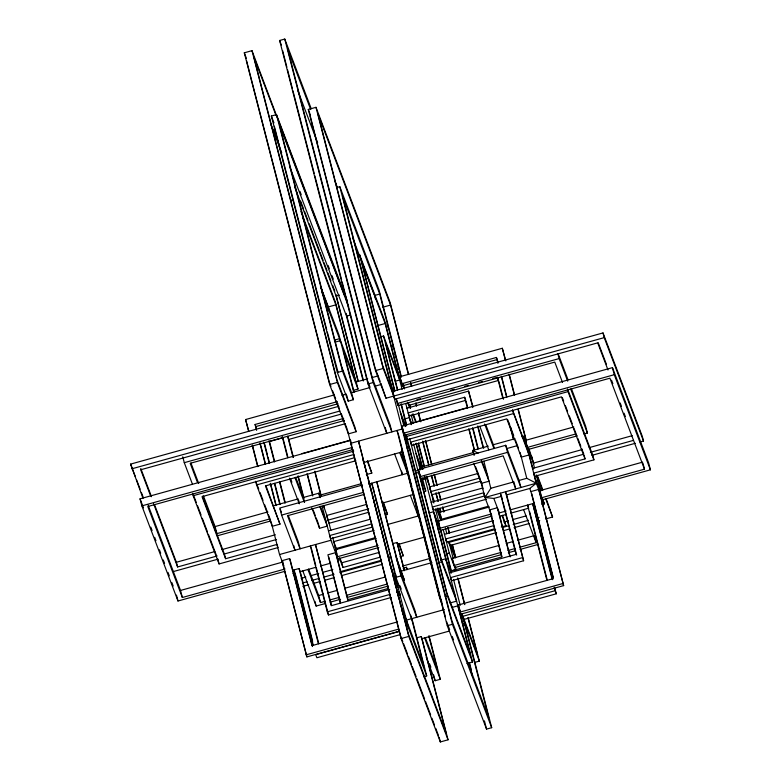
<?xml version="1.0" encoding="UTF-8"?>
<svg xmlns="http://www.w3.org/2000/svg" width="781" height="781" viewBox="0 0 781 781"><rect width="100%" height="100%" fill="white"/><g stroke="black" fill="none" stroke-linecap="round" stroke-linejoin="round"><path stroke-width="1.17" d="M421.018 478.655L503.179 455.84L515.743 488.926L513.927 481.867L490.819 488.281L484.933 497.477L490.429 511.955L501.939 556.658M522.87 438.209L524.178 436.169L527.556 447.357L575.617 434.021M522.421 557.654L450.539 577.618L451.711 580.713L523.602 560.758L505.473 491.776L506.654 494.881L529.762 488.467L536.283 483.224L533.687 473.149L585.037 458.896L584.129 455.362M385.248 427.422L386.761 433.309L368.017 383.969L279.627 40.475L284.762 39.05L311.189 108.608M276.015 115.422L253.991 57.443L336.933 379.761L354.886 427.031L356.097 431.737L348.394 433.875L329.66 384.545L244.297 52.805L251.99 50.667L344.304 294.818M341.834 367.109L351.548 392.667L353.363 399.726L348.228 401.151L337.343 372.498L271.349 116.047L276.484 114.622L347.096 300.509M639.971 441.997L643.495 441.021L604.221 337.636L385.99 398.232L375.495 370.604L308.29 109.457L315.993 107.319L390.11 302.432L408.658 374.509M290.659 200.346L292.865 199.741M336.728 187.557L339.813 186.698L379.078 290.083L401.483 377.135M357.395 255.328L359.592 254.713L384.73 320.884L398.046 372.644M294.652 186.913L336.113 296.048L339.413 295.13M355.54 381.304L335.859 304.844L328.157 306.982L320.444 286.686M400.907 376.393L379.722 294.046L374.587 295.472L375.495 298.996M289.468 166.021L346.5 316.149L350.61 315.007M382.836 307.206L390.539 305.068L408.395 374.47M377.448 325.657L385.15 323.519L402.108 389.397M334.405 340.135L339.54 338.71L340.448 342.234M335.342 342.058L340.477 340.633L356.185 381.987L358.001 389.045L353.891 390.178M380.249 336.914L383.549 335.996L398.466 375.28M337.343 372.498L342.478 371.073L353.363 399.726M375.495 370.604L383.198 368.466L394.874 399.189L597.699 342.869L607.999 369.989M329.66 384.545L337.353 382.407L356.097 431.737M356.185 381.987L367.695 378.785M372.293 377.506L378.053 375.915M368.017 383.969L373.152 382.544L391.896 431.883L390.08 424.825L372.517 378.59L287.759 49.213L310.672 109.516M248.602 431.317L245.576 419.553L334.268 394.932M505.824 360.92L502.31 348.267L399.618 376.784L402.215 385.902L497.214 359.524L497.819 361.876M342.01 395.313L346.413 394.093M351.548 392.667L369.96 387.552M374.568 386.283L381.47 384.359M395.284 381.206L399.687 379.986L385.541 342.771L397.656 389.826M256.607 430.36L255.094 424.474L337.187 401.678M401.434 383.842L496.423 357.464L497.214 359.524M255.094 424.474L255.875 426.543L337.968 403.748M143.03 498.346L130.603 464.109L338.788 406.296M392.482 391.388L603.01 332.931L642.285 436.315L643.495 441.021M131.813 468.815L339.999 411.001M341.18 414.106L140.697 469.771L150.567 495.769M182.764 456.797L184.277 462.684L343.679 418.421M396.162 398.798L397.373 403.504L559.118 358.596L567.689 381.148M416.908 399.677L420.403 398.7M450.744 390.275L454.249 389.309M464.754 386.39L468.249 385.414M478.753 382.505L482.258 381.528M492.762 378.609L496.257 377.643M344.47 420.481L190.193 463.318L197.525 482.599M397.373 403.504L398.154 405.573L554.774 362.091L562.525 382.495M283.464 437.633L269.504 441.519L274.648 461.512M293.08 457.481L287.633 436.306L288.814 439.41L345.026 423.8M406.95 408.219L468.561 391.105L472.769 405.974M464.636 397.246L408.16 412.924L409.332 416.029L465.818 400.341L464.636 397.246L467.36 407.828M405.261 418.772L409.371 417.63L411.724 423.839M301.866 453.634L350.493 440.133M412.261 422.98L467.839 407.545M284.655 571.38L177.99 600.999L141.859 505.883L140.043 498.825L350.571 440.367L351.782 445.072M462.42 623.99L464.48 623.423L488.691 717.534L451.779 620.348L401.922 426.104L612.45 367.646L648.581 462.762L650.397 469.82L542.561 499.762M141.859 505.883L352.387 447.425M403.738 433.162L614.266 374.704L650.397 469.82M353.178 449.495L147.785 506.527L182.344 597.504L285.036 568.988M192.556 493.358L193.161 495.71L353.734 451.115M405.642 434.187L406.247 436.54L568.002 391.623L593.921 459.853L534.868 476.254M353.744 454.542L202.035 496.667L225.602 558.708L276.952 544.445L277.733 546.515M255.66 481.399L256.568 484.933L354.594 457.705M513.302 413.637L410.611 442.153L411.792 445.258L506.781 418.88L521.317 457.129L529.02 454.991L512.395 410.103M355.882 460.751L265.442 485.889L279.979 524.149L272.276 526.287L256.568 484.933M407.038 448.255L409.234 447.64L447.376 595.864L472.515 662.024L467.009 663.557M362.628 459.443L363.809 462.537L402.322 451.848L439.244 595.356M366.309 474.623L371.805 473.091L367.705 460.77M273.135 505.873L298.244 498.903M320.347 497.341L318.785 493.201L303.379 497.477L295.716 477.318M419.28 465.3L421.476 464.685L422.257 466.755L473.608 452.492L472.827 450.422L488.232 446.146M485.753 424.679L493.367 444.721L515.04 438.707M521.893 436.804L524.178 436.169L533.072 469.254M361.574 483.605L319.566 495.271L320.171 497.624M362.569 485.001L279.774 508.031L281.59 515.089L294.945 550.234L293.734 545.528M507.523 452.345L420.237 476.586L418.411 469.527L505.707 445.287L519.062 480.442L520.878 487.5L507.523 452.345L505.707 445.287M203.46 495.955L215.087 526.57L267.834 511.926M525.74 440.299L573.801 426.963M368.583 484.074L407.604 473.237L399.755 452.56M415.59 471.021L417.874 470.387L425.733 491.064L423.673 491.63M415.355 473.364L418.665 472.456L441.665 561.851L456.592 601.145L449.993 602.971M506.732 448.577L517.129 445.687M281.59 515.089L363.067 492.46M202.689 496.208L216.903 533.628L269.65 518.984M363.8 494.539L287.515 515.724L300.08 548.809L298.264 541.75L288.209 515.284M217.186 535.834L270.451 521.044M528.346 449.426L576.974 435.925M583.924 433.992L587.4 433.035L585.584 425.977L571.438 388.753M421.808 479.719L425.108 478.802L424.278 476.625M373.914 500.875L376.11 500.27M368.73 512.268L329.055 523.29L327.874 520.185L326.663 515.48L366.348 504.467M434.236 501.304L429.365 486.963L478.382 473.354M382.495 503.071L413.403 494.48M154.511 504.624L176.399 562.252L214.824 551.581M221.804 549.639L275.361 534.77M327.874 520.185L368.72 508.851M430.575 491.669L479.593 478.06M533.267 463.153L582.167 449.573M589.157 447.64L632.239 435.671M431.756 494.773L480.764 481.164M153.574 503.677L177.609 566.957L217.196 555.965M224.186 554.022L276.572 539.476M532.476 468.444L583.827 454.191L581.689 448.548M590.368 452.345L633.45 440.377M311.814 507.894L319.556 528.278L327.259 526.14L319.81 506.547M173.431 571.546L217.967 559.176M591.92 455.343L635.285 443.296M328.469 530.846L370.477 519.18M385.316 515.06L387.513 514.445L383.412 502.124M431.161 502.329L482.512 488.066M519.062 480.442L526.765 478.304L536.283 483.224L544.132 503.901L541.858 504.536M193.161 495.71L219.08 563.941L278.124 547.549M371.688 523.885L329.68 535.551L330.851 538.656L372.869 526.99M484.903 495.876L433.553 510.139L432.371 507.035L483.722 492.772L484.933 497.477L493.817 498.444L501.519 496.306L502.427 499.83M271.066 521.581L279.539 554.52L330.89 540.257L338.739 560.934L338.134 558.581M387.376 524.568L418.177 516.016L417.269 512.492M429.179 512.961L433.582 511.74L441.441 532.417M333.155 541.789L374.138 530.406M437.975 508.109L439.547 512.238L486.387 499.235M312.478 646.522L290.386 560.651L289.595 558.581L281.892 560.719L306.894 656.899L399.091 631.292M529.762 488.467L530.934 491.561L538.636 489.423L563.638 585.604L460.946 614.12M148.126 505.151L180.528 590.446L283.22 561.929M535.639 479.27L539.964 490.634L642.656 462.118M336.142 548.516L374.782 537.787M488.203 506.293L441.363 519.297L439.547 512.238M437.516 521.073L440.816 520.156L437.79 508.392M378.014 545.46L337.167 556.794L335.352 549.736L376.198 538.402M489.404 506.967L438.053 521.22L439.869 528.278L491.22 514.025L491.61 515.06M642.958 463.299L644.481 469.176L541.78 497.692L539.964 490.634M313.288 645.243L293.92 569.954L299.055 568.529L300.236 571.624L318.697 643.388M438.209 529.889L440.259 529.313L451.154 571.663M506.088 511.038L499.313 512.922L493.817 498.444M510.608 509.778L534.399 503.179M337.958 558.864L378.805 547.52M392.609 543.693L397.012 542.473L404.451 570.413M440.65 530.348L492.001 516.095M292.895 573.664L295.101 573.049L312.654 641.279M300.236 571.624L315.924 567.27M320.483 566L330.753 563.15M397.793 544.533L424.903 537.006M499.635 516.261L506.478 514.357M511.047 513.088L528.727 508.177M340.096 558.435L341.756 562.789L379.097 552.421M444.448 534.272L493.465 520.663M301.154 578.37L305.84 577.071M310.535 575.763L318.746 573.488M323.432 572.18L332.813 569.574M503.784 522.098L508.48 520.8M513.166 519.492L526.072 515.909M339.247 557.702L342.966 567.494L380.308 557.126M493.504 525.691L445.658 538.978L446.839 542.082L494.314 528.893M388.44 557.341L390.646 556.736M339.911 571.77L381.597 560.192M501.256 526.97L505.893 525.681L502.525 515.314M302.364 583.075L307.05 581.767M311.746 580.468L318.785 578.516M323.471 577.208L334.024 574.279M339.891 572.649L380.943 561.256M495.613 529.411L448.704 542.434L449.885 545.538L496.56 532.574M502.652 527.458L508.519 525.828M513.205 524.529L528.454 520.292M536.664 518.008L539.007 517.364M399.921 556.716L403.23 555.799L399.12 543.478M302.843 586.375L308.68 584.754M313.347 583.456L320.347 581.513M325.013 580.215L334.346 577.618M341.356 575.675L382.202 564.331M503.569 530.631L509.397 529.01M514.074 527.712L529.245 523.504M537.406 521.23L539.739 520.585M545.577 518.965L552.577 517.022L546.27 498.903M402.586 566.069L430.409 558.337M446.215 553.954L449.29 553.094L455.577 569.632L451.174 570.862M403.133 568.197L406.432 567.279L407.223 569.349M400.643 571.302L431.942 562.613M440.562 560.221L445.697 558.796L451.193 573.264M308.632 569.046L318.687 595.512L323.383 594.214M328.079 592.906L337.46 590.299M344.509 588.347L385.58 576.934M500.953 552.46L454.005 565.503L452.189 558.444L499.137 545.402M506.176 543.449L513.224 541.497M517.92 540.188L534.35 535.629L536.166 542.688L519.736 547.247M438.366 562.769L441.665 561.851M372.84 486.319L371.658 483.214L395.879 577.325L401.014 575.9L416.722 617.254L414.906 610.195L400.38 571.946L376.793 481.789L401.014 575.9M307.939 569.486L320.503 602.571L325.199 601.272M329.894 599.964L339.276 597.358M346.325 595.405L387.405 583.993M394.444 582.04L396.787 581.386M507.992 550.507L515.04 548.555M302.803 570.911L316.149 606.066L325.462 603.479M330.119 602.19L340.594 599.281M347.574 597.338L388.313 586.033M395.293 584.09L397.627 583.446M454.796 567.572L501.343 554.637M508.333 552.704L515.314 550.761M519.97 549.473L538.597 544.298M388.557 588.376L347.711 599.72L335.605 552.665L327.903 554.803L340.311 603.03M395.557 586.433L397.89 585.779M450.403 571.204L501.753 556.941L489.648 509.886L497.351 507.748L509.759 555.974M389.778 589.44L331.222 605.705L315.485 544.533L331.495 605.275M395.635 587.82L397.978 587.166M449.329 572.912L516.075 554.373L500.338 493.201L501.519 496.306M311.131 548.028L310.35 545.958L327.298 611.835L389.914 594.448M396.865 592.515L399.189 591.871L400.37 594.976M327.298 611.835L328.479 614.94L391.242 597.475M398.046 595.62L400.497 594.907M445.18 596.469L447.376 595.864M397.607 621.852L312 645.633L289.595 558.581M562.857 583.534L460.155 612.05L458.34 604.992L553.338 578.614L530.934 491.561M406.452 620.104L444.34 609.58M452.297 607.374L457.803 605.851L465.652 626.528M306.113 654.829L398.31 629.222M398.984 631.526L315.709 654.654L316.891 657.748L400.155 634.631M462.664 616.365L555.086 590.7L556.267 593.804L463.836 619.47L462.059 614.012M401.063 638.565L408.766 636.427L448.04 739.812L440.338 741.95L401.063 638.565L347.486 430.351M447.279 625.727L452.414 624.302L491.688 727.687L486.553 729.122L447.279 625.727L397.031 430.458L397.822 432.528M416.82 637.804L421.223 636.574L422.013 638.643L448.04 739.812M422.013 638.643L448.929 631.175M474.965 662.327L479.368 661.107L468.17 617.586M423.614 676.746L426.69 675.897L412.768 621.783L395.879 577.325M426.231 657.241L435.154 680.71L440.289 679.285L429.091 635.763M541.916 503.657L544.132 503.901L542.922 499.196M474.038 455.128L472.827 450.422L478.109 453.156M598.197 342.683L606.359 364.161M611.552 380.24L612.851 383.647M620.192 402.986L621.491 406.393M624.087 413.217L625.376 416.634M644.481 469.176L609.912 378.199L404.519 435.232L401.922 426.104M558.161 353.793L568.012 379.732M570.686 389.045L587.4 433.035M567.65 389.192L592.711 455.147L593.921 459.853M562.408 397.793L563.687 401.18M565.405 405.69L567.543 411.333M569.261 415.843L572.258 423.732M573.976 428.252L576.974 436.14M577.833 438.395L580.83 446.293M585.037 458.896L561.471 396.865L407.428 439.635L406.247 436.54M529.03 448.948L533.843 463.904M527.165 446.332L532.662 460.8L534.477 467.858M512.521 410.045L527.81 450.286M537.357 475.434L542.883 489.96M542.395 490.195L536.869 475.668L540.803 490.956M545.782 499.137L552.577 517.022M507.709 419.797L509.417 424.298M510.706 427.676L513.693 435.544M515.401 440.045L518.399 447.923M528.337 507.142L527.556 505.073L546.925 580.361M523.592 509.602L536.166 542.688M484.61 423.946L493.914 448.44M479.837 426.328L488.769 449.846M481.77 460.663L487.793 476.517M481.262 460.839L489.004 481.223L481.301 483.361L473.862 463.777M502.017 515.489L505.893 525.681M475.541 466.687L480.09 478.655L484.933 497.477L536.283 483.224L524.178 436.169M390.539 305.068L317.994 114.094L382.768 365.83L393.263 393.458M379.722 294.046L342.8 196.861L391.232 385.082M308.29 109.457L310.447 115.129M334.473 179.884L337.499 187.84M279.627 40.475L281.365 45.034M311.687 124.862L312.986 128.279M297.756 90.459L317.633 142.806M352.69 237.834L374.158 294.339M385.15 323.519L361.583 261.489L394.883 390.89M397.256 370.575L401.971 382.983M402.762 385.053L403.933 388.157L403.328 385.804M409.732 404.939L410.591 407.184M413.149 413.92L416.136 421.779M408.395 402.918L410.533 408.561M412.68 414.203L415.677 422.091M407.565 402.274L408.746 405.368L498.61 380.415L497.429 377.321L502.876 398.495M390.061 381.977L393.829 391.896M426.026 476.664L429.335 485.362M429.365 486.963L430.546 490.068M400.331 412.065L405.71 426.211M416.048 453.419L421.828 468.659M437.126 508.919L439.605 515.45M450.774 544.835L455.313 556.804L452.287 545.04M401.541 416.771L405.271 426.563M417.259 458.125L421.389 469.01M432.967 499.479L433.787 501.656M436.686 509.271L440.816 520.156M449.104 541.975L455.157 557.888M418.411 469.527L420.715 477.484M452.189 558.444L453.888 564.038M410.025 449.71L402.166 429.033L350.815 443.286L400.341 634.748M375.495 369.081L380.132 381.304M380.982 383.52L385.99 398.232M348.609 306.767L279.481 124.784L342.908 371.463M402.322 451.848L401.532 449.778L439.674 598.002L442.231 604.728M400.419 452.033L405.788 466.179M455.382 596.44L441.245 559.216L419.446 474.516M458.34 604.992L460.038 610.586M464.441 621.822L479.368 661.107M271.349 116.047L273.955 122.89M299.943 191.316L301.241 194.733M328.098 265.442L329.397 268.859M332.003 275.703L333.302 279.12M244.297 52.805L246.454 58.507M273.311 129.207L275.478 134.908M277.216 139.467L279.373 145.178M300.607 201.049L303.633 209.035M304.502 211.309L307.968 220.437M309.266 223.854L319.224 250.076M320.093 252.361L323.129 260.346M323.998 262.621L327.024 270.607M327.893 272.881L330.919 280.867M332.657 285.426L334.824 291.128M270.47 123.252L281.697 152.803M367.812 381.138L369.95 386.78M394.62 453.986L402.469 474.663L401.561 471.128M410.328 495.339L418.177 516.016M300.91 211.319L335.44 302.208L356.019 382.202M302.442 216.874L335.859 304.844M439.674 596.489L441.821 602.131M320.757 286.988L338.905 334.756L353.793 392.384M321.977 292.465L339.54 338.71M446.644 621.774L449.651 629.681M452.219 636.466L453.507 639.854M358.001 389.045L343.464 350.786L354.057 391.964M337.968 371.873L327.317 332.071M367.265 461.122L371.805 473.091M382.973 502.476L387.513 514.445M398.681 543.83L403.23 555.799M395.479 555.145L404.47 580.322L396.328 558.893M330.939 386.41L329.231 381.899L246.591 60.762M332.647 390.91L335.645 398.788M336.494 401.034L339.491 408.912M341.199 413.413L344.196 421.291M345.046 423.546L347.184 429.169M425.323 637.628L437.292 669.132L428.818 636.193M424.581 637.931L440.289 679.285M395.245 573.371L396.523 576.749M399.94 585.74L401.219 589.118M429.589 663.801L430.878 667.179M389.914 564.419L396.768 582.46M400.136 603.703L423.692 665.734L410.679 615.155M401.639 609.932L426.69 675.897M400.643 635.929L402.781 641.562M403.64 643.817L407.497 653.97M408.356 656.225L411.353 664.123M412.212 666.378L416.068 676.531M416.927 678.787L424.63 699.083M425.489 701.338L430.634 714.879M431.922 718.256L434.49 725.022M435.769 728.409L438.346 735.175M323.49 505.61L327.542 517.413M326.663 515.48L327.454 517.549M320.259 506.195L326.048 521.435M333.897 542.112L336.796 549.726M335.108 546.817L336.347 550.078M335.352 549.736L336.142 551.806M313.181 509.983L315.329 515.645M316.188 517.91L318.345 523.573M294.984 477.66L304.336 502.3M290.63 478.86L291.899 482.209M289.487 478.128L299.211 503.735M280.203 509.163L281.502 512.561M245.576 419.553L248.778 431.034M265.94 485.684L279.979 524.149M293.92 569.954L294.701 572.024M255.777 481.34L258.755 489.16M260.024 492.518L263.002 500.338M264.691 504.809L267.668 512.639M268.518 514.874L270.636 520.458M279.539 554.52L283.864 565.883M190.964 463.065L198.716 483.478M202.543 496.482L224.391 554.002L225.602 558.708M184.277 462.684L192.419 484.113M193.668 495.554L196.265 502.378M197.564 505.785L201.02 514.884M202.318 518.301L207.502 531.949M208.361 534.224L216.142 554.686M140.775 468.454L151.504 496.706M130.603 464.109L135.347 476.605M136.646 480.012L140.102 489.101M141.39 492.508L143.118 497.058M140.043 498.825L143.489 507.884M150.801 527.136L152.09 530.533M154.667 537.328L155.956 540.725M159.402 549.785L160.691 553.182M163.268 559.967L164.566 563.365M168.003 572.424L169.292 575.822M171.879 582.616L173.167 586.014M542.805 499.381L544.132 503.901M472.827 450.422L474.155 454.942M612.45 367.646L614.266 374.704M603.01 332.931L604.221 337.636M567.397 389.27L568.002 391.623M557.907 353.891L559.118 358.596M536.303 474.916L540.54 491.386M509.456 375.036L514.601 395.03M518.233 409.146L526.404 440.914M539.427 491.493L563.638 585.604M502.31 348.267L505.336 360.021M508.968 374.138L514.425 395.313M518.057 409.429L526.228 441.197M501.753 377.174L506.596 395.996M531.724 493.631L553.212 577.149M496.423 357.464L497.936 363.341M501.275 376.286L506.723 397.451M520.107 452.424L526.765 478.304M552.636 579.687L532.691 503.647L552.06 578.936M554.754 587.917L556.267 593.804M554.178 587.175L555.086 590.7M498.913 381.597L503.452 399.237M510.715 427.471L513.439 438.063M509.232 423.195L513.468 439.664M529.635 511.701L547.198 579.932M506.654 494.881L523.602 560.758M493.367 444.721L494.275 448.255M503.032 502.183L516.651 555.125M477.913 425.977L483.664 448.323M468.561 391.105L472.798 407.575M477.65 426.397L483.097 447.572M498.132 509.817L510.237 556.873M483.859 461.229L490.819 488.281M466.12 401.522L467.331 406.227M473.081 428.574L478.226 448.577M472.515 427.822L477.962 448.997M469.244 429.609L474.389 449.612M468.756 428.72L474.204 449.895M481.272 481.76L483.088 488.818M410.786 382.778L411.704 386.331M415.961 402.869L416.566 405.232M418.391 412.319L420.822 421.779M425.694 440.689L431.766 464.314M434.509 474.955L437.243 485.587M439.068 492.674L440.894 499.772M442.72 506.859L443.93 511.584M448.187 528.132L449.407 532.857M452.443 544.669L455.792 557.673M410.513 382.71L411.421 386.234M415.961 403.875L416.566 406.227M418.382 413.286L420.51 421.525M425.352 440.347L431.405 463.875M434.129 474.457L436.852 485.05M438.668 492.108L440.787 500.338M442.602 507.396L443.813 512.102M447.747 527.4L449.26 533.277M445.346 527.897L446.859 533.774M448.977 542.014L453.214 558.483M455.333 566.713L456.241 570.247M422.765 441.128L428.818 464.656M431.542 475.238L434.265 485.831M436.081 492.889L438.2 501.119M440.015 508.177L440.923 511.711M458.183 578.76L464.841 604.64M422.58 441.411L428.632 464.939M431.366 475.531L434.09 486.114M435.905 493.172L438.024 501.412M439.84 508.47L440.748 511.994M457.695 577.872L464.353 603.752M467.985 617.869L477.376 654.332L463.231 617.117L491.688 727.687M440.328 514.308L441.538 519.014M446.234 539.73L446.839 542.082M443.237 529.567L449.29 553.094M403.299 384.193L404.509 388.899M408.141 403.016L409.351 407.721M411.167 414.779L413.286 423.019M418.431 443.012L424.483 466.54M427.217 477.132L433.875 503.003M435.388 508.89L439.322 524.178M440.835 530.065L451.428 571.233M453.546 579.473L460.204 605.353M438.834 523.29L440.045 527.995M418.167 443.442L424.22 466.97M426.641 476.381L428.154 482.258M387.073 323.676L387.981 327.2M392.521 344.851L393.429 348.375M394.942 354.262L395.85 357.786M397.968 366.025L398.876 369.55M400.399 378.844L402.215 385.902M410.152 419.7L411.06 423.224M416.205 443.227L422.863 469.108M434.373 513.81L446.478 560.865M458.584 607.911L472.515 662.024M405.739 403.513L411.187 424.688M416.029 443.51L422.687 469.391M424.503 476.449L470.513 655.259L446.947 593.218L406.218 434.929M413.618 444.008L420.285 469.889M422.404 478.118L425.733 491.064M469.606 663.245L471.421 670.303M484.435 720.883L486.553 729.122M469.03 662.493L472.359 675.428M401.288 403.943L406.735 425.118M411.187 442.905L411.792 445.258M383.549 335.996L397.47 390.11M401.102 404.226L406.374 425.684M409.703 438.619L417.874 470.387M398.212 403.826L403.884 425.85M359.592 254.713L394.708 391.174M396.641 399.696L398.154 405.573M393.653 394.493L394.571 398.017M339.813 186.698L452.414 624.302M315.993 107.319L383.198 368.466M398.212 433.553L411.831 486.495M412.436 488.847L425.147 538.255M425.752 540.608L445.434 617.068M310.291 116.232L375.065 367.968M284.762 39.05L373.152 382.544M282.624 50.638L286.881 67.166M287.486 69.529L292.348 88.409M292.953 90.772L314.216 173.411M314.831 175.774L341.561 279.666M342.166 282.029L367.382 380.015M346.168 313.376L363.497 380.737M346.5 316.149L363.145 380.855M406.432 567.279L407.038 569.632M335.996 294.593L358.167 380.767M336.113 296.048L357.991 381.06M433.64 674.833L435.154 680.71M397.012 542.473L404.275 570.706M421.223 636.574L446.049 733.037L408.346 633.791L358.518 441.148L408.766 636.427M439.127 737.244L440.338 741.95M328.459 308.163L329.367 311.687M373.142 487.49L374.353 492.196M374.958 494.549L389.182 549.844M389.787 552.196L394.942 572.19M276.484 114.622L342.478 371.073M395.86 578.936L408.268 627.163M346.715 395.274L348.228 401.151M363.809 462.537L365.323 468.424M365.928 470.777L367.744 477.835M368.349 480.188L371.678 493.123M372.283 495.476L373.191 499.01M373.796 501.363L378.639 520.185M379.244 522.538L381.06 529.596M381.665 531.949L386.507 550.771M387.112 553.124L391.955 571.936M392.56 574.289L393.478 577.823M394.083 580.176L395.899 587.234M396.504 589.587L398.925 598.998M274.346 126.21L278.28 141.498M278.885 143.85L321.264 308.544M321.87 310.897L326.712 329.719M251.99 50.667L337.353 382.407M341.756 562.789L342.966 567.494M327.844 518.584L330.871 530.348M332.686 537.406L336.923 553.875M336.445 552.987L337.05 555.34M314.889 471.207L321.255 495.915M323.676 505.327L324.281 507.679M336.386 554.735L348.189 600.609M314.714 471.49L320.766 495.017M318.785 493.201L319.693 496.736M322.114 506.147L330.89 540.257M307.499 474.526L312.644 494.519M328.684 556.873L340.487 602.747M307.011 473.637L312.761 495.984M318.648 524.754L319.556 528.278M288.814 439.41L293.353 457.061M298.196 475.883L303.946 498.229M297.922 476.303L304.59 502.183M282.771 437.311L287.916 457.305M311.531 549.063L315.768 565.532M316.373 567.885L328.479 614.94M282.195 436.559L287.642 457.734M298.547 500.084L299.455 503.608M318.687 595.512L320.503 602.571M314.938 601.36L316.149 606.066M279.793 481.516L285.241 502.691M268.928 440.767L274.375 461.942M279.52 481.936L284.967 503.11M299.055 568.529L318.423 643.817M264.671 444.116L267.395 454.708M268 457.061L269.513 462.938M274.961 484.113L280.106 504.116M263.793 442.192L269.24 463.367M274.385 483.361L279.832 504.536M255.875 426.543L256.48 428.896M260.112 443.012L265.56 464.187M270.704 484.181L276.162 505.356M259.936 443.296L265.384 464.47M270.226 483.293L275.976 505.639M252.409 445.15L257.857 466.325M282.683 562.789L306.894 656.899M252.234 445.434L257.681 466.608M215.087 526.57L216.903 533.628M217.87 559.235L219.08 563.941M176.399 562.252L177.609 566.957M180.528 590.446L182.344 597.504M176.477 595.122L177.99 600.999M532.027 456.846L532.662 460.8"/></g></svg>
